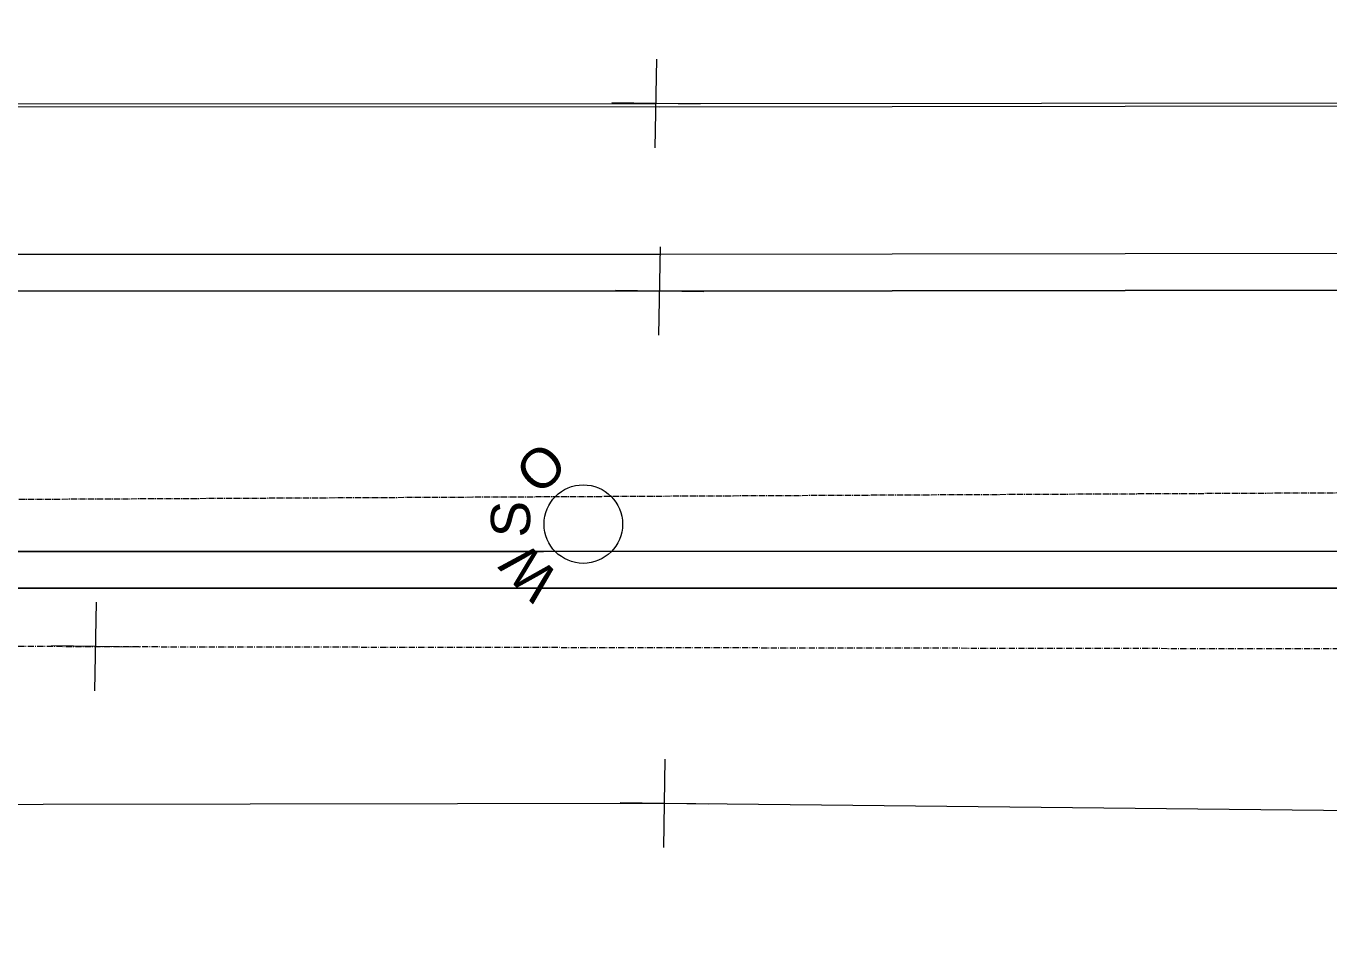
# Model space of a CAD drawing. Header units: inches. Extents: x -10205 to 13964, y -460 to 30702.
# Drawn here: x -3401.4 to -3189.4, y 12271.8 to 12420.1 of the extents above; entities that cross this region are included whole.
import ezdxf

# ---------------------------------------------------------------- set-up
doc = ezdxf.new("R2010")
doc.units = ezdxf.units.IN
doc.header["$MEASUREMENT"] = 0
doc.linetypes.add('IMPORT-GAS', pattern=[1.45, 1, -0.2, 0, -0.25])
doc.linetypes.add('IMPORT-OE', pattern=[1.3, 1, -0.15, 0, -0.15])
for name, color, linetype, lineweight in [('0-1', 7, 'Continuous', 5), ('0-7', 147, 'Continuous', 13), ('00base_6150001_dwg', 147, 'Continuous', 13), ('54', 147, 'Continuous', 13), ('57', 147, 'Continuous', 13), ('6', 147, 'Continuous', 13), ('7', 147, 'Continuous', 13), ('C-TOPO', 7, 'Continuous', 9), ('E_RDWY_C_and_G', 1, 'Continuous', 13), ('E_TOPO_DTM_Breaklines', 147, 'Continuous', 13), ('E_UTL_G', 147, 'IMPORT-GAS', 13), ('E_UTL_Overhead', 147, 'IMPORT-OE', 13), ('E_UTL_W_CurbStop', 147, 'Continuous', 13)]:
    doc.layers.add(name, color=color, linetype=linetype, lineweight=lineweight)
doc.styles.add('Arial_4', font='arial.ttf', dxfattribs={"height": 6.39107})

# ---------------------------------------------------------------- blocks, each defined once
blk = doc.blocks.new('1750 Ox - Topography_rvt-1-SITE PLAN - CAD FILE')
at = {"layer": 'C-TOPO'}
for p, q in [((-3406.14, 12334.59), (-3317.17, 12334.59)), ((-3317.17, 12334.59), (-3406.14, 12334.59)), ((-3271.38, 12334.59), (-3317.17, 12334.59)), ((-3271.38, 12334.59), (-3317.17, 12334.59)), ((-3131.41, 12334.59), (-3271.38, 12334.59)), ((-3131.41, 12334.59), (-3271.38, 12334.59)), ((-3311.5, 12328.59), (-3410.28, 12328.59)), ((-3311.5, 12328.59), (-3410.28, 12328.59)), ((-3267.28, 12328.59), (-3311.5, 12328.59)), ((-3311.5, 12328.59), (-3267.28, 12328.59)), ((-3132.12, 12328.59), (-3267.28, 12328.59)), ((-3132.12, 12328.59), (-3267.28, 12328.59))]:
    blk.add_line(p, q, dxfattribs=at)
blk = doc.blocks.new('00base_6150001_dwg-1748108-SITE PLAN - CAD FILE')
at = {"layer": '0-7', "flags": 128}
blk.add_lwpolyline([(4038565.92, 3368290.28), (4038421.34, 3368287.88), (4038349.66, 3369826.48), (4040914.03, 3369871.78), (4040968.51, 3366594.57)], dxfattribs=at)
at = {"layer": '54'}
for p, q in [((4040892.4, 3369058.23), (4040892.4, 3369072.63)), ((4040885.2, 3369065.43), (4040899.6, 3369065.43))]:
    blk.add_line(p, q, dxfattribs=at)
at = {"layer": '57'}
for p, q in [((4040916.39, 3369151.21), (4040916.39, 3369165.61)), ((4040909.19, 3369158.41), (4040923.59, 3369158.41))]:
    blk.add_line(p, q, dxfattribs=at)
at = {"layer": '6'}
for p, q in [((4041006.28, 3369061.5), (4041006.28, 3369075.9)), ((4040999.08, 3369068.7), (4041013.48, 3369068.7))]:
    blk.add_line(p, q, dxfattribs=at)
at = {"layer": '7'}
for p, q in [((4040975.77, 3369060.41), (4040975.77, 3369074.81)), ((4040968.57, 3369067.61), (4040982.97, 3369067.61))]:
    blk.add_line(p, q, dxfattribs=at)
at = {"layer": 'E_RDWY_C_and_G', "flags": 128}
for points in [[(4040966.75, 3369791.24), (4040975.26, 3369466.32), (4040981.77, 3369067.71), (4040989.59, 3368630.85), (4040995.57, 3368225.2), (4041002.01, 3367849.25), (4041003.81, 3367687.84), (4041013.89, 3366978.76), (4041010.6, 3366770.73), (4040955.84, 3366643.71)], [(4040990.73, 3369792.48), (4040999.26, 3369466.83), (4041005.77, 3369068.12), (4041013.58, 3368631.24), (4041019.56, 3368225.58), (4041026.01, 3367849.59), (4041027.81, 3367688.14), (4041037.9, 3366978.74), (4041034.52, 3366765.6), (4040977.88, 3366634.21)], [(4040960.76, 3369790.92), (4040969.27, 3369466.19), (4040975.77, 3369067.61), (4040983.59, 3368630.75), (4040989.57, 3368225.1), (4040996.01, 3367849.17), (4040997.81, 3367687.76), (4041007.89, 3366978.76), (4041004.62, 3366772.01), (4040950.33, 3366646.09)]]:
    blk.add_lwpolyline(points, dxfattribs=at)
at = {"layer": 'E_TOPO_DTM_Breaklines', "flags": 128}
for points in [[(4040704.09, 3370012.36), (4040894.41, 3369965.73), (4040973.32, 3369858.41), (4040989.14, 3369792.11), (4040999.57, 3369468.77), (4041006.28, 3369068.7), (4041013.94, 3368629.9), (4041018.77, 3368226.76), (4041026.21, 3367881.78), (4041031.7, 3367687.21)], [(4040833.41, 3366576.99), (4040908.34, 3366606.31), (4040936.45, 3366629.72), (4040950.33, 3366646.09), (4041004.62, 3366772.01), (4041007.89, 3366978.76), (4040997.81, 3367687.76), (4040997.81, 3367736.68), (4040996.01, 3367849.17), (4040995.65, 3367882.26), (4040989.57, 3368225.1), (4040983.59, 3368630.75), (4040975.77, 3369067.61), (4040969.27, 3369466.19), (4040960.76, 3369790.92), (4040947.54, 3369847.25), (4040931.1, 3369880.15), (4040904.47, 3369917.31), (4040876.28, 3369932.57), (4040791.04, 3369978.74), (4040680.83, 3369980.95), (4040650.82, 3369981.89)], [(4040922.79, 3367716.57), (4040920.88, 3367888.06), (4040913.18, 3368284.01), (4040904.97, 3368285.06), (4040895.07, 3368621.18), (4040892.4, 3369065.43), (4040885, 3369469.86), (4040877.05, 3369827.86), (4040876.28, 3369932.57), (4040876.22, 3369942)]]:
    blk.add_lwpolyline(points, dxfattribs=at)
at = {"layer": 'E_UTL_G', "flags": 128}
blk.add_lwpolyline([(4040898.15, 3370551.93), (4040908.94, 3369909.47), (4040909.47, 3369838.15), (4040916.39, 3369158.41), (4040928.26, 3368364.93), (4040938.95, 3367792.65)], dxfattribs=at)
at = {"layer": 'E_UTL_Overhead', "flags": 128}
blk.add_lwpolyline([(4041829.83, 3368324.01), (4040958.96, 3368298.69), (4040937.57, 3369288.59), (4040809.39, 3369894.42), (4041493.73, 3369961.86)], dxfattribs=at)
at = {"layer": 'E_UTL_W_CurbStop'}
blk.add_circle((4040937.64, 3369079.4), 6.39, dxfattribs=at)
at = {"layer": 'E_UTL_W_CurbStop', "insert": (4040935.28, 3369094.45), "char_height": 6.39, "width": 7.1203, "attachment_point": 1, "line_spacing_factor": 0.941778, "style": 'Arial_4'}
blk.add_mtext('S', dxfattribs=at)
at = {"layer": 'E_UTL_W_CurbStop', "char_height": 6.39, "attachment_point": 1, "line_spacing_factor": 0.941778, "style": 'Arial_4'}
for s, insert, width, rotation in [('W', (4040924.38, 3369087.35), 10.0154, 45), ('O', (4040946.48, 3369091.15), 8.294, 315)]:
    blk.add_mtext(s, dxfattribs=dict(at, insert=insert, width=width, rotation=rotation))

msp = doc.modelspace()

# ---------------------------------------------------------------- block references
at = {"layer": '0-1'}
msp.add_blockref('1750 Ox - Topography_rvt-1-SITE PLAN - CAD FILE', (0, 0), dxfattribs=at)
at = {"layer": '00base_6150001_dwg', "rotation": 89.04760487178136}
msp.add_blockref('00base_6150001_dwg-1748108-SITE PLAN - CAD FILE', (3298136.14, -4084040.07), dxfattribs=at)

doc.saveas('drawing.dxf')
